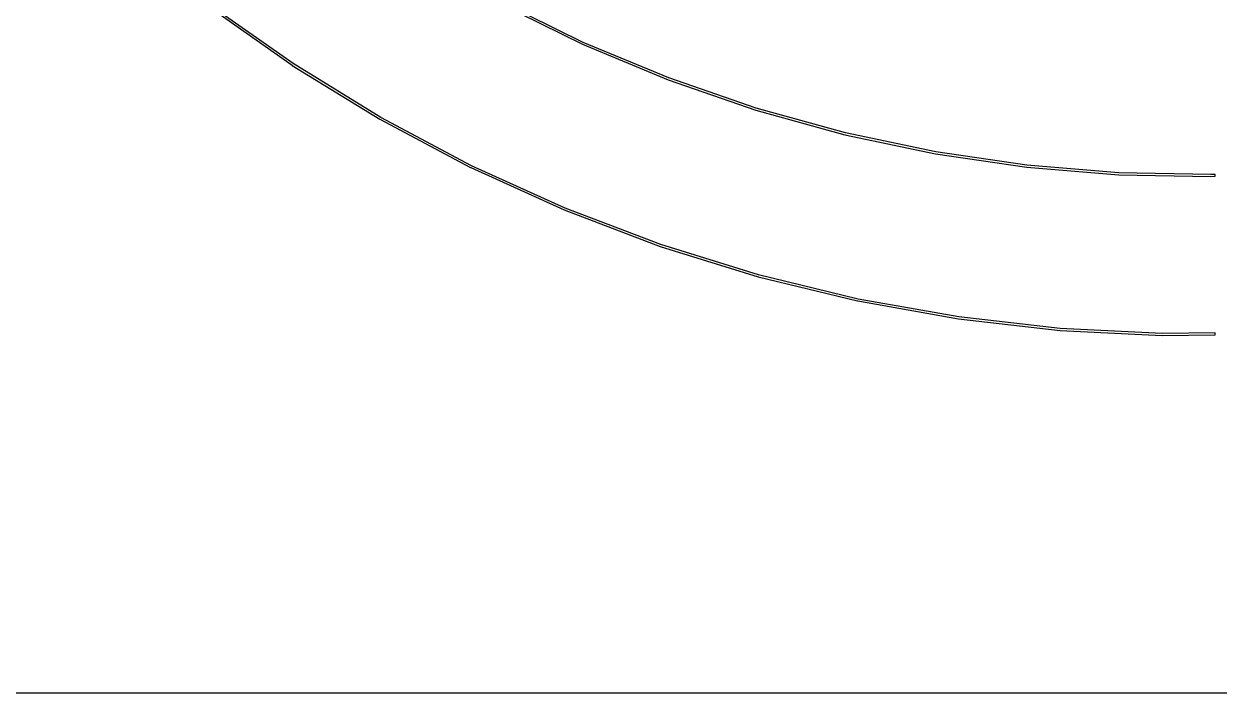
# Model space of a CAD drawing. Extents: x 1.97 to 5.91, y -5.91 to -1.97.
# Drawn here: x 2.755 to 3.937, y -5.906 to -5.244 of the extents above; entities that cross this region are included whole.
import ezdxf

# ---------------------------------------------------------------- set-up
doc = ezdxf.new("R2010")
doc.units = 0
doc.header["$MEASUREMENT"] = 0
doc.layers.add('WHITE', color=7, linetype='CONTINUOUS')

msp = doc.modelspace()

# ---------------------------------------------------------------- linework, layer by layer
at = {"layer": 'WHITE', "linetype": 'CONTINUOUS'}
for p, q in [((3.0212, -5.2832), (2.9379, -5.2246)), ((3.225, -5.2234), (3.3073, -5.264)), ((3.3082, -5.2622), (3.2259, -5.2217)), ((2.9368, -5.2262), (3.0201, -5.2848)), ((3.3073, -5.264), (3.3073, -5.264)), ((3.3073, -5.264), (3.3074, -5.264)), ((3.3074, -5.264), (3.392, -5.2993)), ((3.3074, -5.264), (3.3074, -5.264)), ((3.3927, -5.2974), (3.3082, -5.2622)), ((3.1079, -5.3364), (3.0212, -5.2832)), ((3.0201, -5.2848), (3.0201, -5.2848)), ((3.0201, -5.2848), (3.0201, -5.2848)), ((3.0201, -5.2848), (3.0201, -5.2849)), ((3.0201, -5.2849), (3.1069, -5.3381)), ((3.392, -5.2993), (3.392, -5.2992)), ((3.392, -5.2992), (3.3921, -5.2993)), ((3.3921, -5.2993), (3.3921, -5.2993)), ((3.3921, -5.2993), (3.4787, -5.3291)), ((3.4793, -5.3273), (3.3927, -5.2974)), ((3.4787, -5.3291), (3.4787, -5.3291)), ((3.4787, -5.3291), (3.4787, -5.3292)), ((3.4787, -5.3292), (3.5669, -5.3535)), ((3.5674, -5.3516), (3.4793, -5.3273)), ((3.1069, -5.3381), (3.1069, -5.3381)), ((3.1069, -5.3381), (3.1069, -5.3381)), ((3.1069, -5.3381), (3.1069, -5.3381)), ((3.1069, -5.3381), (3.1069, -5.3381)), ((3.1069, -5.3381), (3.1967, -5.3858)), ((3.1976, -5.3841), (3.1079, -5.3364)), ((3.5669, -5.3535), (3.5669, -5.3535)), ((3.5669, -5.3535), (3.5669, -5.3535)), ((3.5669, -5.3535), (3.567, -5.3535)), ((3.567, -5.3535), (3.567, -5.3536)), ((3.567, -5.3536), (3.6564, -5.3724)), ((3.6568, -5.3704), (3.5674, -5.3516)), ((3.6564, -5.3724), (3.6564, -5.3723)), ((3.6564, -5.3723), (3.6565, -5.3724)), ((3.6565, -5.3724), (3.7468, -5.3855)), ((3.6565, -5.3724), (3.6565, -5.3724)), ((3.747, -5.3836), (3.6568, -5.3704)), ((3.1967, -5.3858), (3.1968, -5.3858)), ((3.1967, -5.3858), (3.1967, -5.3858)), ((3.1968, -5.3858), (3.1968, -5.3859)), ((3.1968, -5.3859), (3.2893, -5.4278)), ((3.2901, -5.426), (3.1976, -5.3841)), ((3.7468, -5.3855), (3.7468, -5.3855)), ((3.7468, -5.3855), (3.7469, -5.3855)), ((3.7469, -5.3855), (3.8377, -5.393)), ((3.7469, -5.3855), (3.7469, -5.3855)), ((3.8379, -5.391), (3.747, -5.3836)), ((3.8377, -5.393), (3.8377, -5.393)), ((3.8377, -5.393), (3.8378, -5.393)), ((3.8378, -5.393), (3.8378, -5.393)), ((3.8378, -5.393), (3.9289, -5.3948)), ((3.9289, -5.3928), (3.8379, -5.391)), ((3.9331, -5.3927), (3.9289, -5.3928)), ((3.9289, -5.3948), (3.9289, -5.3948)), ((3.9289, -5.3948), (3.9289, -5.3948)), ((3.9289, -5.3948), (3.929, -5.3948)), ((3.929, -5.3948), (3.9331, -5.3946)), ((3.929, -5.3948), (3.929, -5.3948)), ((3.9331, -5.3946), (3.9331, -5.3927)), ((3.2893, -5.4278), (3.2893, -5.4278)), ((3.2893, -5.4278), (3.2893, -5.4278)), ((3.2893, -5.4278), (3.3842, -5.4639)), ((3.2893, -5.4278), (3.2893, -5.4278)), ((3.3849, -5.462), (3.2901, -5.426)), ((3.3842, -5.4639), (3.3842, -5.4639)), ((3.3842, -5.4639), (3.3842, -5.4639)), ((3.3842, -5.4639), (3.3842, -5.4639)), ((3.3842, -5.4639), (3.4811, -5.4939)), ((3.4816, -5.492), (3.3849, -5.462)), ((3.4811, -5.4939), (3.4811, -5.4939)), ((3.4811, -5.4939), (3.4811, -5.4939)), ((3.4811, -5.4939), (3.4811, -5.4939)), ((3.4811, -5.4939), (3.5795, -5.5178)), ((3.58, -5.5159), (3.4816, -5.492)), ((3.5795, -5.5178), (3.5795, -5.5178)), ((3.5795, -5.5178), (3.5796, -5.5178)), ((3.5796, -5.5178), (3.6792, -5.5355)), ((3.5796, -5.5178), (3.5796, -5.5178)), ((3.6795, -5.5336), (3.58, -5.5159)), ((3.6792, -5.5355), (3.6792, -5.5355)), ((3.6792, -5.5355), (3.6793, -5.5355)), ((3.6793, -5.5355), (3.7797, -5.5469)), ((3.6793, -5.5355), (3.6793, -5.5355)), ((3.7799, -5.545), (3.6795, -5.5336)), ((3.7797, -5.5469), (3.7797, -5.5469)), ((3.7797, -5.5469), (3.7798, -5.5469)), ((3.7798, -5.5469), (3.7798, -5.5469)), ((3.7798, -5.5469), (3.8806, -5.5521)), ((3.8807, -5.5501), (3.7799, -5.545)), ((3.8806, -5.5521), (3.8807, -5.5521)), ((3.8806, -5.5521), (3.8806, -5.5521)), ((3.9331, -5.5495), (3.8807, -5.5501)), ((3.8807, -5.5521), (3.9331, -5.5514)), ((3.8807, -5.5521), (3.8807, -5.5521)), ((3.8807, -5.5521), (3.8807, -5.5521)), ((3.9331, -5.5514), (3.9331, -5.5495)), ((5.9055, -5.9055), (1.9685, -5.9055))]:
    msp.add_line(p, q, dxfattribs=at)

doc.saveas('drawing.dxf')
